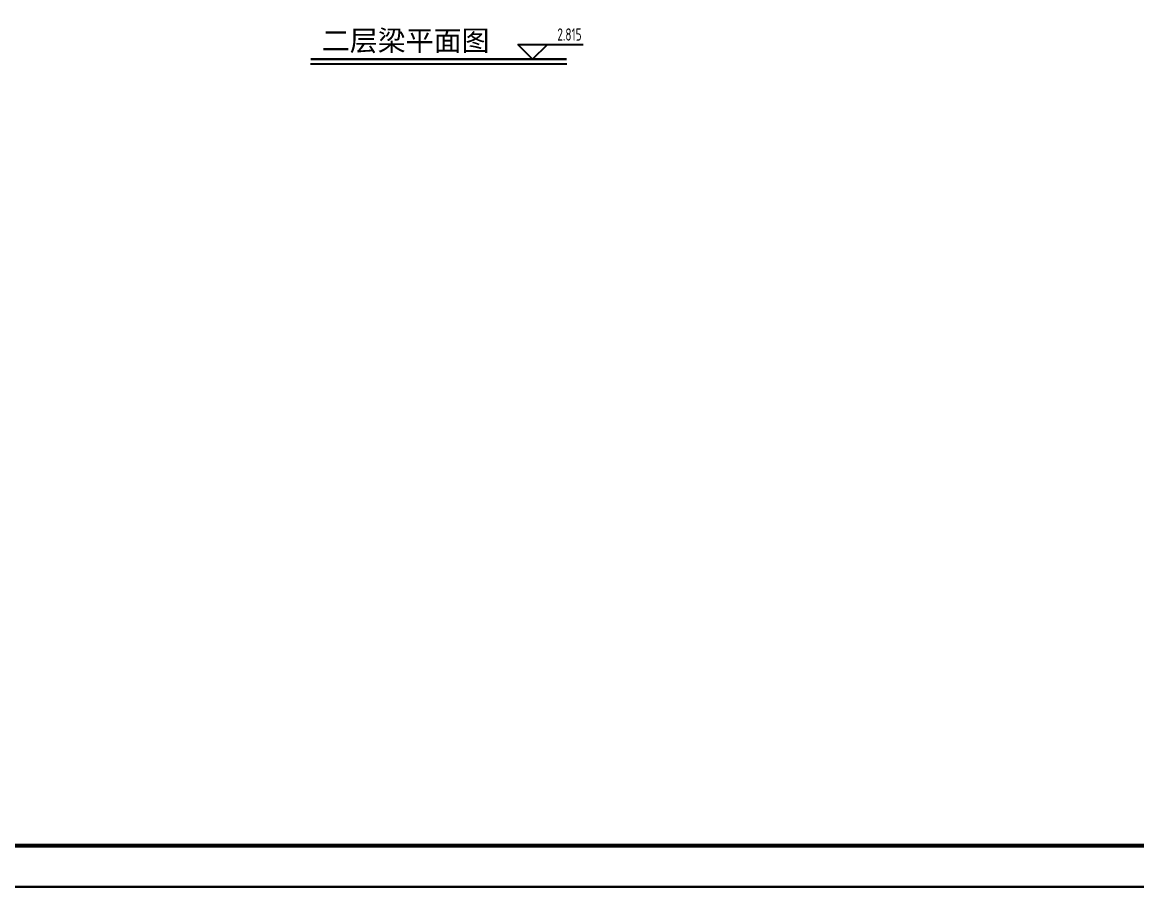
# Model space of a CAD drawing. Extents: x 393367 to 3005760, y 4998 to 826018.
# Drawn here: x 2664770 to 2691951, y 458562 to 479646 of the extents above; entities that cross this region are included whole.
import ezdxf
from ezdxf.enums import TextEntityAlignment as Align

# ---------------------------------------------------------------- set-up
doc = ezdxf.new("R2010")
doc.units = 0
doc.header["$LTSCALE"] = 1000
doc.layers.get('0').update_dxf_attribs({"linetype": 'CONTINUOUS'})
for name, color, linetype in [('-TK', 7, 'CONTINUOUS'), ('S-引出线', 40, 'CONTINUOUS'), ('S-文字', 7, 'CONTINUOUS'), ('S-标高', 3, 'CONTINUOUS')]:
    doc.layers.add(name, color=color, linetype=linetype)
doc.layers.add('yichutu', color=7, linetype='CONTINUOUS', true_color=0xffffff, plot=False)
doc.styles.add('-宋体', font='')
doc.styles.add('TSSD_Label', font='Tssdeng.shx', dxfattribs={"width": 0.7, "bigfont": 'hztxt.shx'})
doc.styles.get('-宋体').set_extended_font_data('SimSun')

# ---------------------------------------------------------------- blocks, each defined once
blk = doc.blocks.new('A1')
blk.add_lwpolyline([(0, 59400), (0, 0), (84100, 0), (84100, 59400)], close=True)
at = {"const_width": 100}
blk.add_lwpolyline([(2500, 58400), (2500, 1000), (83100, 1000), (83100, 58400)], close=True, dxfattribs=at)
blk = doc.blocks.new('yct-841-594-84100-59400-100-1000')
at = {"layer": 'yichutu', "color": 7, "true_color": 0xffffff}
blk.add_lwpolyline([(0, 0), (0, 59400), (84100, 59400), (84100, 0)], close=True, dxfattribs=at)

msp = doc.modelspace()

# ---------------------------------------------------------------- linework, layer by layer
at = {"layer": 'S-引出线', "color": 3, "const_width": 56}
msp.add_lwpolyline([(2671802.19341, 478743.32449), (2678048.29062, 478743.32449)], dxfattribs=at)
at = {"layer": 'S-引出线', "color": 3}
msp.add_lwpolyline([(2671802.19341, 478631.32449), (2678048.29062, 478631.32449)], dxfattribs=at)
at = {"layer": 'S-标高'}
for p, q in [((2677217.88014, 478743.32449), (2676857.88014, 479103.32449)), ((2676857.88014, 479103.32449), (2678451.83484, 479103.32449)), ((2677217.88014, 478743.32449), (2677577.88014, 479103.32449))]:
    msp.add_line(p, q, dxfattribs=at)

# ---------------------------------------------------------------- block references
at = {"layer": '-TK'}
msp.add_blockref('A1', (2635031.48405, 458562.12225), dxfattribs=at)
at = {"layer": 'yichutu'}
msp.add_blockref('yct-841-594-84100-59400-100-1000', (2635031.48405, 458562.12225), dxfattribs=at)

# ---------------------------------------------------------------- texts
at = {"layer": 'S-文字', "style": '-宋体'}
msp.add_text('二层梁平面图', height=500, dxfattribs=at).set_placement((2672074.67605, 478949.83926))
at = {"layer": 'S-标高', "style": 'TSSD_Label', "width": 0.7}
msp.add_text('2.815', height=300, dxfattribs=at).set_placement((2678411.99256, 479108.73314), align=Align.BOTTOM_RIGHT)

doc.saveas('drawing.dxf')
